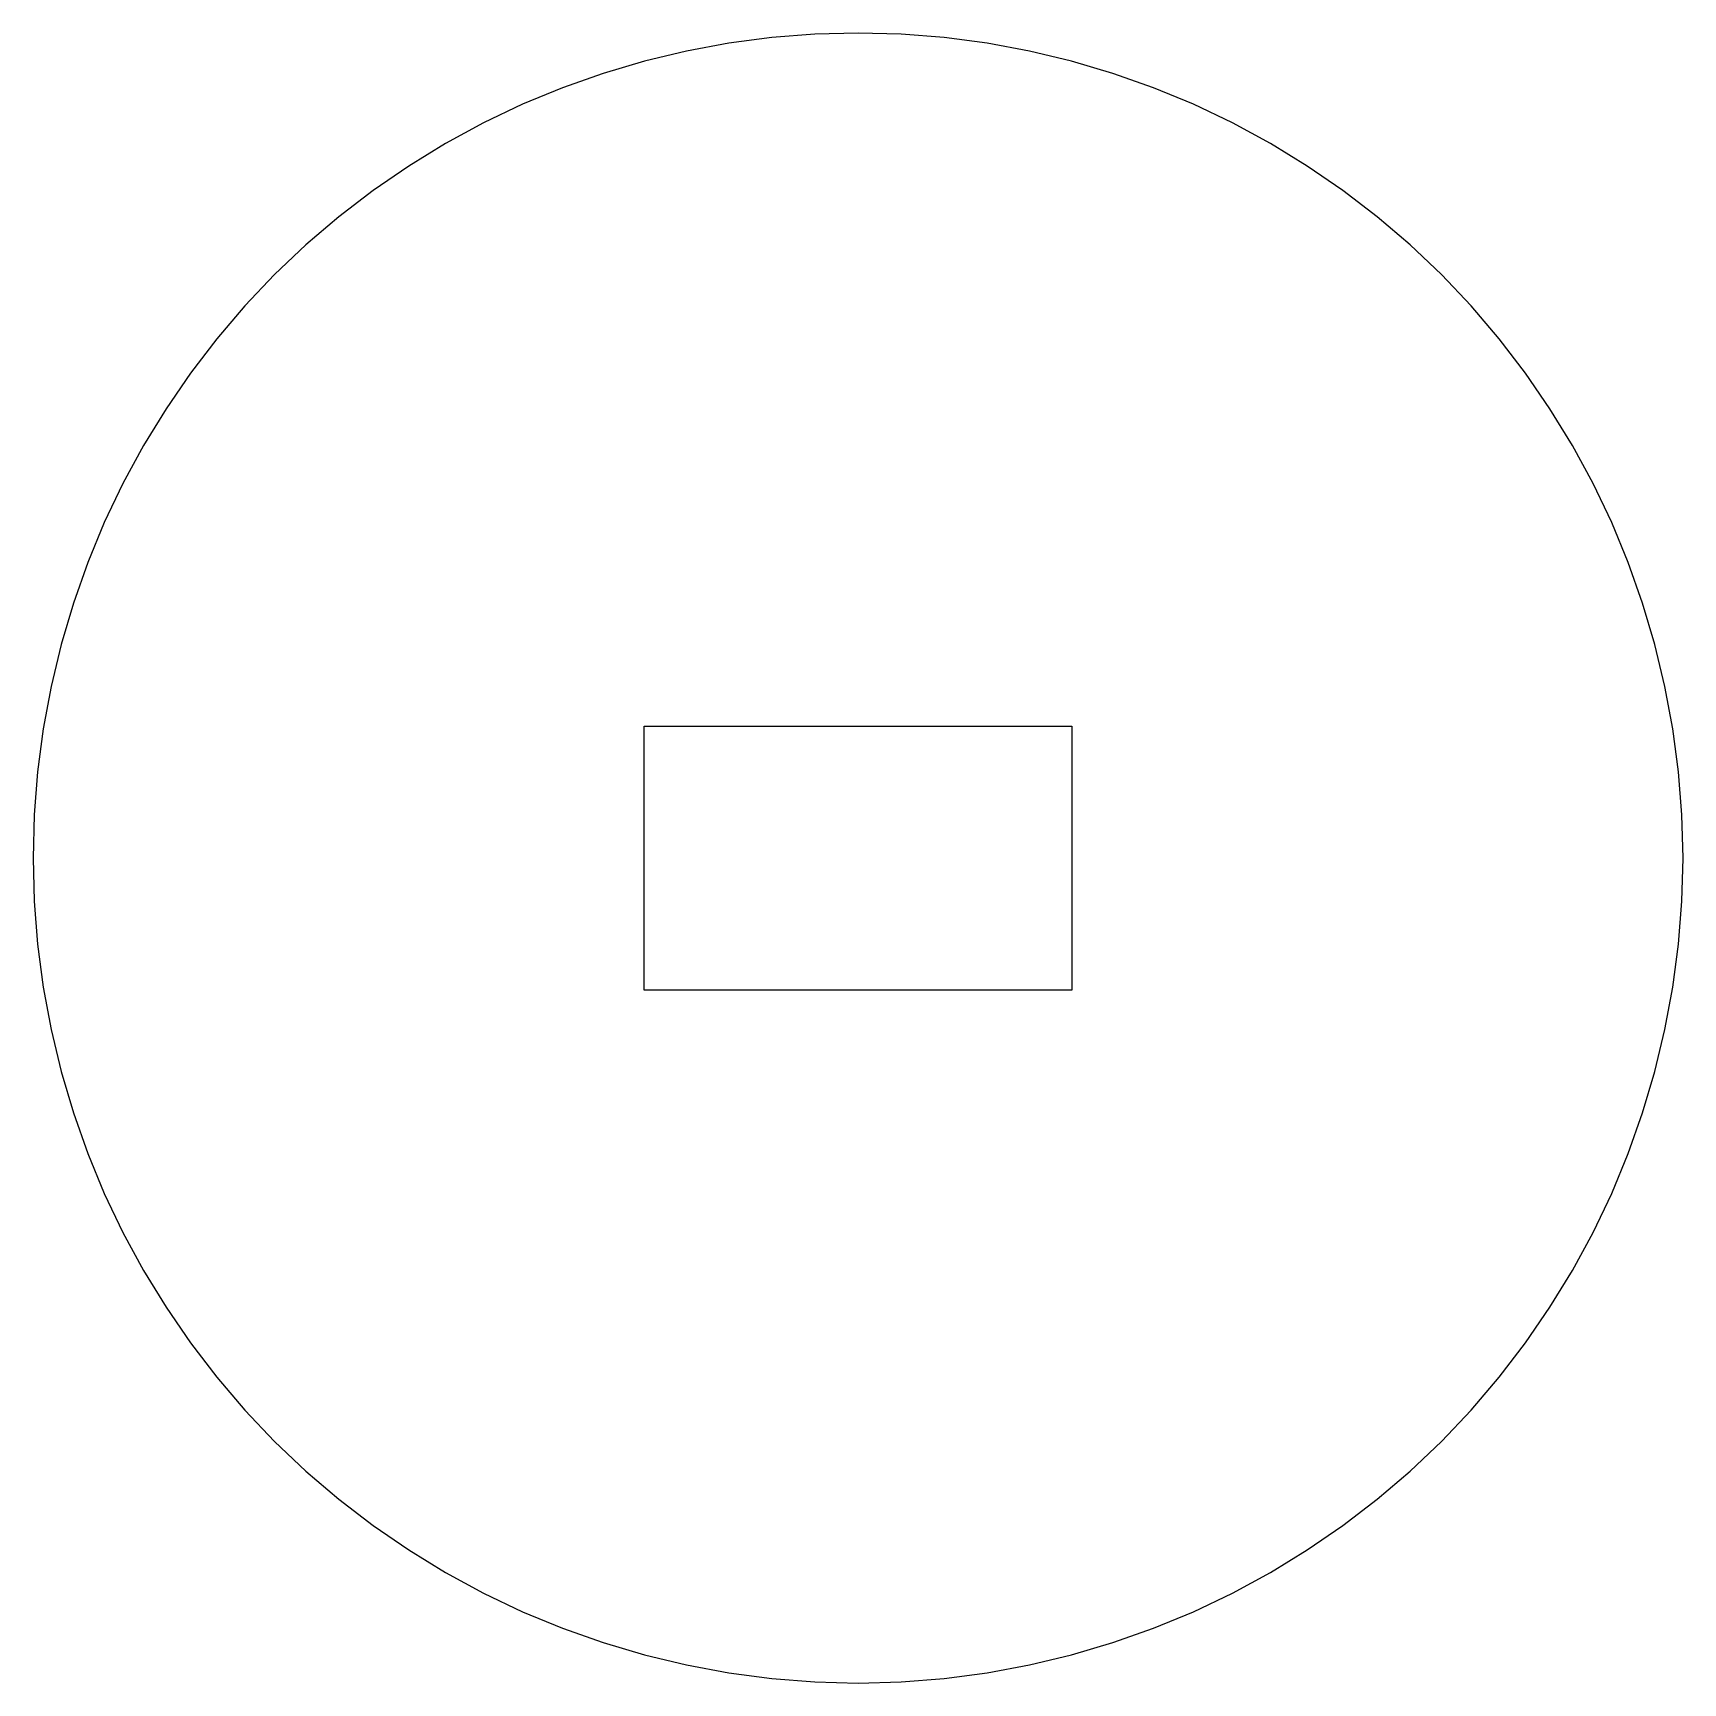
# Model space of a CAD drawing. Header units: metres. Extents: x -31.2 to 31.2, y -31.2 to 31.2.
import ezdxf

# ---------------------------------------------------------------- set-up
doc = ezdxf.new("R2010")
doc.units = ezdxf.units.M

msp = doc.modelspace()

# ---------------------------------------------------------------- linework, layer by layer
for p, q in [((0, 31.25), (-1.6355, 31.2072)), ((1.6355, 31.2072), (0, 31.25)), ((-4.88858, 30.8653), (-6.49724, 30.5671)), ((-3.26651, 31.0788), (-4.88858, 30.8653)), ((-1.6355, 31.2072), (-3.26651, 31.0788)), ((3.26651, 31.0788), (1.6355, 31.2072)), ((4.88858, 30.8653), (3.26651, 31.0788)), ((6.49724, 30.5671), (4.88858, 30.8653)), ((-8.08809, 30.1852), (-9.65678, 29.7205)), ((-6.49724, 30.5671), (-8.08809, 30.1852)), ((8.08809, 30.1852), (6.49724, 30.5671)), ((9.65678, 29.7205), (8.08809, 30.1852)), ((-9.65678, 29.7205), (-11.199, 29.1744)), ((11.199, 29.1744), (9.65678, 29.7205)), ((-11.199, 29.1744), (-12.7105, 28.5483)), ((12.7105, 28.5483), (11.199, 29.1744)), ((-12.7105, 28.5483), (-14.1872, 27.844)), ((14.1872, 27.844), (12.7105, 28.5483)), ((-14.1872, 27.844), (-15.625, 27.0633)), ((15.625, 27.0633), (14.1872, 27.844)), ((-15.625, 27.0633), (-17.02, 26.2085)), ((17.02, 26.2085), (15.625, 27.0633)), ((-17.02, 26.2085), (-18.3683, 25.2818)), ((18.3683, 25.2818), (17.02, 26.2085)), ((-18.3683, 25.2818), (-19.6663, 24.2858)), ((19.6663, 24.2858), (18.3683, 25.2818)), ((-19.6663, 24.2858), (-20.9103, 23.2233)), ((20.9103, 23.2233), (19.6663, 24.2858)), ((-20.9103, 23.2233), (-22.0971, 22.0971)), ((22.0971, 22.0971), (20.9103, 23.2233)), ((-22.0971, 22.0971), (-23.2233, 20.9103)), ((23.2233, 20.9103), (22.0971, 22.0971)), ((-23.2233, 20.9103), (-24.2858, 19.6663)), ((24.2858, 19.6663), (23.2233, 20.9103)), ((-24.2858, 19.6663), (-25.2818, 18.3683)), ((25.2818, 18.3683), (24.2858, 19.6663)), ((-25.2818, 18.3683), (-26.2085, 17.02)), ((26.2085, 17.02), (25.2818, 18.3683)), ((-26.2085, 17.02), (-27.0633, 15.625)), ((27.0633, 15.625), (26.2085, 17.02)), ((-27.0633, 15.625), (-27.844, 14.1872)), ((27.844, 14.1872), (27.0633, 15.625)), ((-27.844, 14.1872), (-28.5483, 12.7105)), ((28.5483, 12.7105), (27.844, 14.1872)), ((-28.5483, 12.7105), (-29.1744, 11.199)), ((29.1744, 11.199), (28.5483, 12.7105)), ((-29.1744, 11.199), (-29.7205, 9.65678)), ((29.7205, 9.65678), (29.1744, 11.199)), ((-29.7205, 9.65678), (-30.1852, 8.08809)), ((30.1852, 8.08809), (29.7205, 9.65678)), ((-30.1852, 8.08809), (-30.5671, 6.49724)), ((30.5671, 6.49724), (30.1852, 8.08809)), ((-30.5671, 6.49724), (-30.8653, 4.88858)), ((30.8653, 4.88858), (30.5671, 6.49724)), ((-8.0975, -5), (-8.0975, 5)), ((-8.0975, 5), (8.0975, 5)), ((8.0975, 5), (8.0975, -5)), ((-30.8653, 4.88858), (-31.0788, 3.26651)), ((31.0788, 3.26651), (30.8653, 4.88858)), ((-31.0788, 3.26651), (-31.2072, 1.6355)), ((31.2072, 1.6355), (31.0788, 3.26651)), ((-31.2072, 1.6355), (-31.25, 0)), ((31.25, 0), (31.2072, 1.6355)), ((-31.25, 0), (-31.2072, -1.6355)), ((31.2072, -1.6355), (31.25, 0)), ((-31.2072, -1.6355), (-31.0788, -3.26651)), ((31.0788, -3.26651), (31.2072, -1.6355)), ((-31.0788, -3.26651), (-30.8653, -4.88858)), ((30.8653, -4.88858), (31.0788, -3.26651)), ((-30.8653, -4.88858), (-30.5671, -6.49724)), ((8.0975, -5), (-8.0975, -5)), ((30.5671, -6.49724), (30.8653, -4.88858)), ((-30.5671, -6.49724), (-30.1852, -8.08809)), ((30.1852, -8.08809), (30.5671, -6.49724)), ((-30.1852, -8.08809), (-29.7205, -9.65678)), ((29.7205, -9.65678), (30.1852, -8.08809)), ((-29.7205, -9.65678), (-29.1744, -11.199)), ((29.1744, -11.199), (29.7205, -9.65678)), ((-29.1744, -11.199), (-28.5483, -12.7105)), ((28.5483, -12.7105), (29.1744, -11.199)), ((-28.5483, -12.7105), (-27.844, -14.1872)), ((27.844, -14.1872), (28.5483, -12.7105)), ((-27.844, -14.1872), (-27.0633, -15.625)), ((27.0633, -15.625), (27.844, -14.1872)), ((-27.0633, -15.625), (-26.2085, -17.02)), ((26.2085, -17.02), (27.0633, -15.625)), ((-26.2085, -17.02), (-25.2818, -18.3683)), ((25.2818, -18.3683), (26.2085, -17.02)), ((-25.2818, -18.3683), (-24.2858, -19.6663)), ((24.2858, -19.6663), (25.2818, -18.3683)), ((-24.2858, -19.6663), (-23.2233, -20.9103)), ((23.2233, -20.9103), (24.2858, -19.6663)), ((-23.2233, -20.9103), (-22.0971, -22.0971)), ((22.0971, -22.0971), (23.2233, -20.9103)), ((-22.0971, -22.0971), (-20.9103, -23.2233)), ((20.9103, -23.2233), (22.0971, -22.0971)), ((-20.9103, -23.2233), (-19.6663, -24.2858)), ((19.6663, -24.2858), (20.9103, -23.2233)), ((-19.6663, -24.2858), (-18.3683, -25.2818)), ((18.3683, -25.2818), (19.6663, -24.2858)), ((-18.3683, -25.2818), (-17.02, -26.2085)), ((17.02, -26.2085), (18.3683, -25.2818)), ((-17.02, -26.2085), (-15.625, -27.0633)), ((15.625, -27.0633), (17.02, -26.2085)), ((-15.625, -27.0633), (-14.1872, -27.844)), ((14.1872, -27.844), (15.625, -27.0633)), ((-14.1872, -27.844), (-12.7105, -28.5483)), ((12.7105, -28.5483), (14.1872, -27.844)), ((-12.7105, -28.5483), (-11.199, -29.1744)), ((11.199, -29.1744), (12.7105, -28.5483)), ((-11.199, -29.1744), (-9.65678, -29.7205)), ((9.65678, -29.7205), (11.199, -29.1744)), ((-9.65678, -29.7205), (-8.08809, -30.1852)), ((8.08809, -30.1852), (9.65678, -29.7205)), ((-8.08809, -30.1852), (-6.49724, -30.5671)), ((-6.49724, -30.5671), (-4.88858, -30.8653)), ((4.88858, -30.8653), (6.49724, -30.5671)), ((6.49724, -30.5671), (8.08809, -30.1852)), ((-4.88858, -30.8653), (-3.26651, -31.0788)), ((-3.26651, -31.0788), (-1.6355, -31.2072)), ((-1.6355, -31.2072), (0, -31.25)), ((0, -31.25), (1.6355, -31.2072)), ((1.6355, -31.2072), (3.26651, -31.0788)), ((3.26651, -31.0788), (4.88858, -30.8653))]:
    msp.add_line(p, q)

doc.saveas('drawing.dxf')
